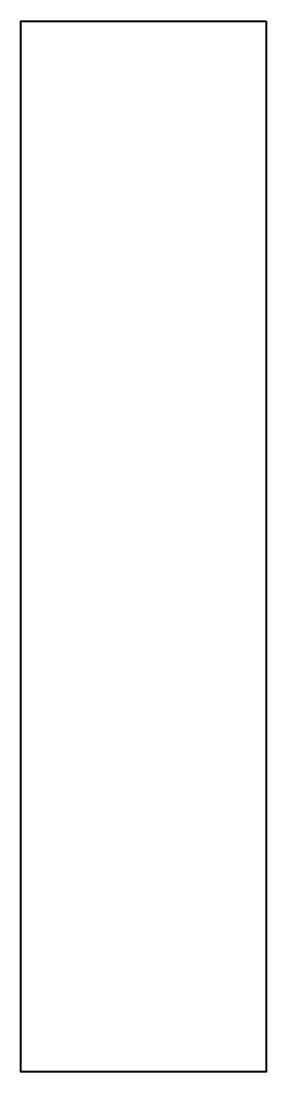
# Model space of a CAD drawing. Header units: millimetres. Extents: x -6 to 26, y -121 to 7.
# Drawn here: x -4.3 to 25.7, y -121.1 to 7.4 of the extents above; entities that cross this region are included whole.
import ezdxf

# ---------------------------------------------------------------- set-up
doc = ezdxf.new("R2010")
doc.units = ezdxf.units.MM
doc.header["$MEASUREMENT"] = 0
doc.layers.add('Layer 1', color=7, linetype='Continuous', lineweight=0)

msp = doc.modelspace()

# ---------------------------------------------------------------- linework, layer by layer
at = {"layer": 'Layer 1', "color": 240, "lineweight": 40, "true_color": 0xed1c24}
msp.add_lwpolyline([(25.73161196595208, 7.369532943578623), (25.73161196595208, -121.1297725798521), (-4.268602497305245, -121.1297725798521), (-4.268602497305245, 7.369532943578623)], close=True, dxfattribs=at)

doc.saveas('drawing.dxf')
